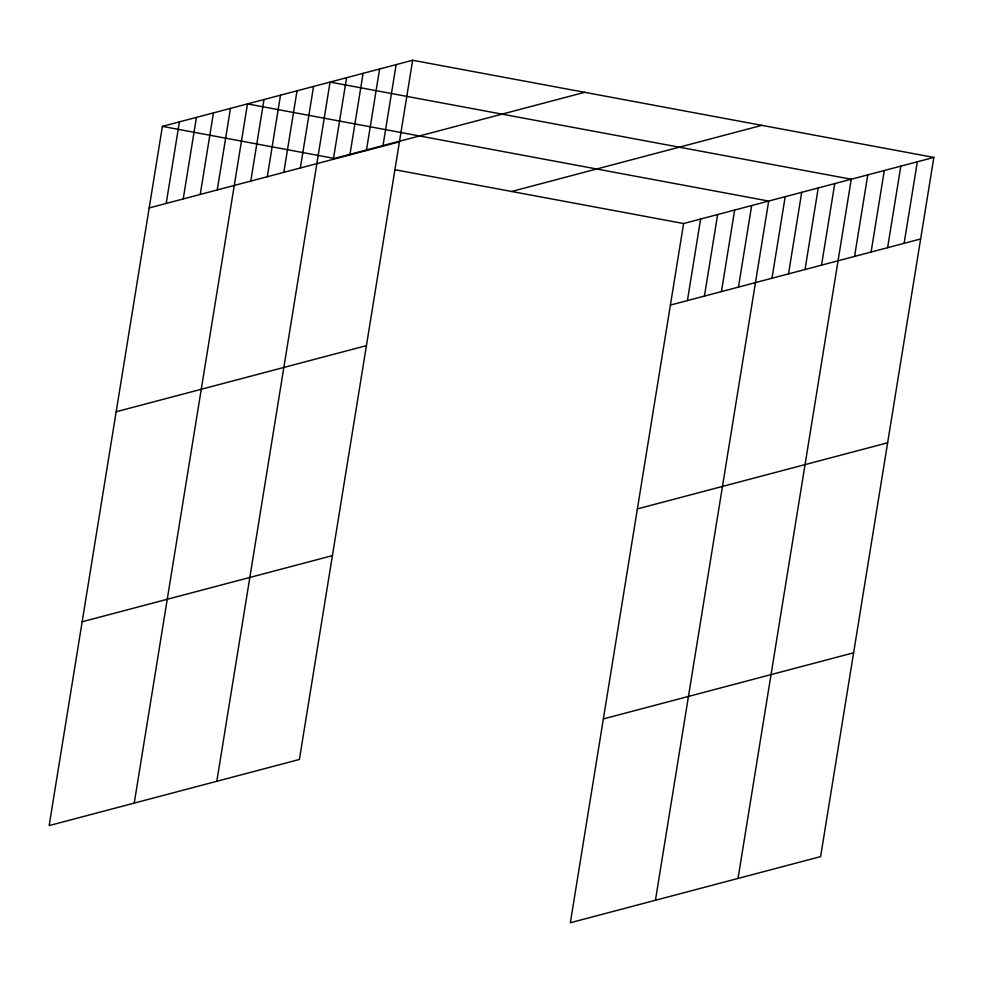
<?xml version="1.0" encoding="UTF-8"?>
<svg xmlns="http://www.w3.org/2000/svg" width="983" height="983" viewBox="0 0 983 983"><rect width="100%" height="100%" fill="white"/><g stroke="black" fill="none" stroke-linecap="round" stroke-linejoin="round"><path stroke-width="1.47" d="M412.651 60.258L162.392 126.377L49.15 825.585L299.397 759.466L412.651 60.258L933.85 157.415L820.608 856.623L570.349 922.742L683.603 223.534L933.85 157.415M166.201 203.432L179.41 121.88M183.219 198.935L196.428 117.382M200.237 194.437L213.446 112.885M217.255 189.94L230.464 108.4M134.241 803.099L247.483 103.903L768.681 201.06L655.44 900.256M250.788 181.081L263.997 99.529M267.302 176.719L280.511 95.167M283.829 172.357L297.026 90.805M300.343 167.982L313.552 86.443M216.813 781.276L330.067 82.081L851.266 179.238L738.024 878.446M333.372 159.258L346.581 77.718M349.887 154.896L363.096 73.344M366.401 150.534L379.61 68.982M382.928 146.172L396.137 64.62M687.412 300.589L700.621 219.037M704.43 296.092L717.639 214.552M721.448 291.595L734.645 210.055M738.454 287.097L751.663 205.558M771.999 278.238L785.196 196.698M788.513 273.876L801.723 192.324M805.028 269.514L818.237 187.962M821.542 265.152L834.751 183.6M854.571 256.416L867.78 174.876M871.098 252.053L884.295 170.514M887.612 247.691L900.821 166.139M904.127 243.329L917.336 161.777M584.639 92.316L334.392 158.447L162.392 126.377M149.183 207.929L399.442 141.81M511.602 191.476L761.85 125.357M116.178 411.754L366.426 345.635M670.394 305.086L920.641 238.967M82.167 621.76L332.414 555.628M637.377 508.911L887.624 442.792M603.365 718.917L853.613 652.798M394.945 169.727L683.603 223.534"/></g></svg>
